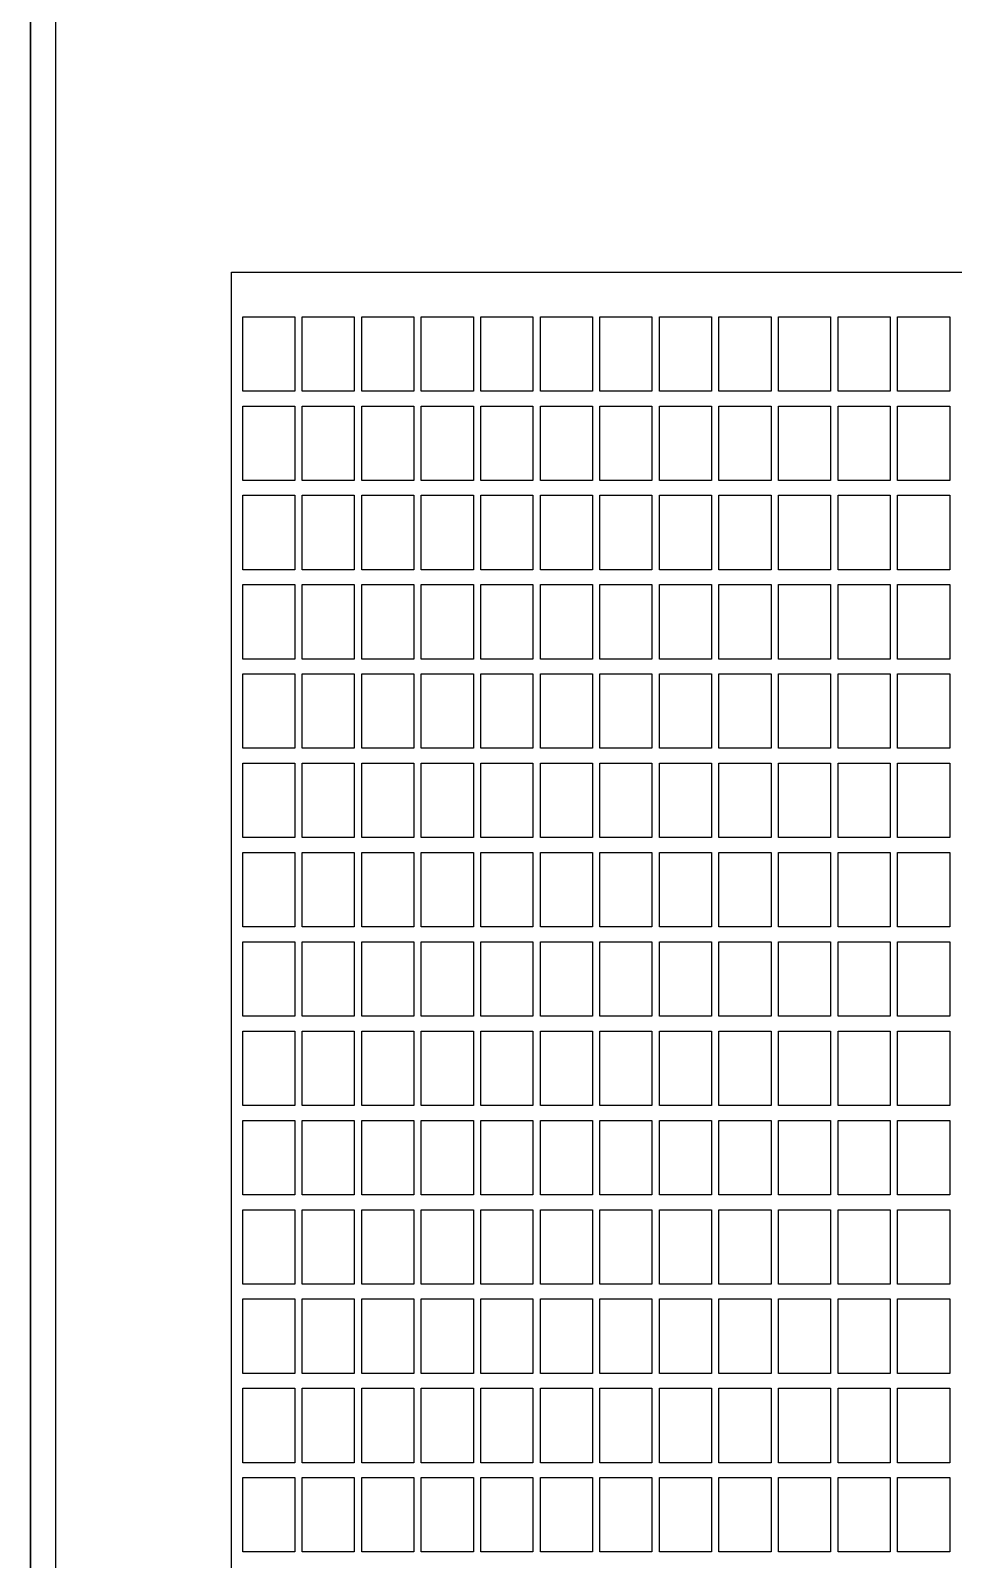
# Model space of a CAD drawing. Header units: inches. Extents: x 0 to 420, y 0 to 297.
# Drawn here: x 43.11 to 67.91, y 103.18 to 144.27 of the extents above; entities that cross this region are included whole.
import ezdxf
from ezdxf.lldxf.tags import DXFTag

# ---------------------------------------------------------------- set-up
doc = ezdxf.new("R2010")
doc.units = ezdxf.units.IN
doc.layers.add('Default', color=7, linetype='Continuous')
doc.layers.add('DV1_Default', color=7, linetype='Continuous')
tags = doc.linetypes.add('CENTER2', pattern=[1.125, 0.75, -0.125, 0.125, -0.125]).pattern_tags.tags
tags[10:11] = [DXFTag(74, 4), DXFTag(75, 0), DXFTag(340, '0'), DXFTag(46, 0.0), DXFTag(50, 0.0), DXFTag(44, 0.0), DXFTag(45, 0.0)]
tags[8:9] = [DXFTag(74, 4), DXFTag(75, 0), DXFTag(340, '0'), DXFTag(46, 0.0), DXFTag(50, 0.0), DXFTag(44, 0.0), DXFTag(45, 0.0)]
tags[6:7] = [DXFTag(74, 4), DXFTag(75, 0), DXFTag(340, '0'), DXFTag(46, 0.0), DXFTag(50, 0.0), DXFTag(44, 0.0), DXFTag(45, 0.0)]
tags[4:5] = [DXFTag(74, 4), DXFTag(75, 0), DXFTag(340, '0'), DXFTag(46, 0.0), DXFTag(50, 0.0), DXFTag(44, 0.0), DXFTag(45, 0.0)]

# ---------------------------------------------------------------- blocks, each defined once
blk = doc.blocks.new('SE')
at = {"layer": 'DV1_Default', "color": 7, "linetype": 'Continuous', "ltscale": 25.4}
for p, q in [((43.109, 238.376), (43.109, 63.096)), ((43.109, 238.376), (43.109, 63.096)), ((43.109, 238.376), (43.109, 63.096)), ((43.109, 238.376), (43.109, 63.096)), ((43.109, 238.376), (43.109, 63.096)), ((43.109, 238.376), (43.109, 79.096)), ((43.109, 63.096), (43.109, 238.376)), ((43.109, 238.376), (43.109, 63.096)), ((43.109, 238.376), (43.109, 63.096)), ((43.109, 238.376), (43.109, 63.096)), ((43.109, 238.376), (43.109, 63.096)), ((43.109, 238.376), (43.109, 63.096)), ((43.109, 238.376), (43.109, 63.096)), ((43.109, 238.376), (43.109, 79.096)), ((43.109, 63.096), (43.109, 238.376)), ((43.109, 238.376), (43.109, 63.096)), ((43.109, 63.096), (43.109, 238.376)), ((43.109, 63.096), (43.109, 238.376)), ((43.109, 63.096), (43.109, 238.376)), ((43.109, 238.376), (43.109, 63.096)), ((43.109, 238.376), (43.109, 63.096)), ((43.109, 238.376), (43.109, 63.096)), ((43.109, 238.376), (43.109, 79.096)), ((43.109, 63.096), (43.109, 238.376)), ((43.109, 238.376), (43.109, 63.096)), ((43.109, 63.096), (43.109, 238.376)), ((43.109, 63.096), (43.109, 222.376)), ((43.109, 63.096), (43.109, 222.376)), ((43.109, 63.096), (43.109, 222.376)), ((43.109, 63.096), (43.109, 222.376)), ((43.109, 63.096), (43.109, 222.376)), ((43.109, 63.096), (43.109, 222.376)), ((43.109, 63.096), (43.109, 222.376)), ((43.109, 63.096), (43.109, 222.376)), ((43.109, 63.096), (43.109, 222.376)), ((43.109, 63.096), (43.109, 222.376)), ((43.109, 63.096), (43.109, 222.376)), ((43.109, 63.096), (43.109, 222.376)), ((43.109, 63.096), (43.109, 222.376)), ((43.109, 63.096), (43.109, 222.376)), ((43.109, 63.096), (43.109, 222.376)), ((43.109, 63.096), (43.109, 222.376)), ((43.109, 63.096), (43.109, 222.376)), ((43.109, 63.096), (43.109, 222.376)), ((43.109, 63.096), (43.109, 222.376)), ((43.789, 68.136), (43.789, 217.336)), ((48.809, 136.576), (50.209, 136.576)), ((48.809, 134.576), (48.809, 136.576)), ((50.209, 136.576), (50.209, 134.576)), ((50.409, 136.576), (51.809, 136.576)), ((50.409, 134.576), (50.409, 136.576)), ((51.809, 136.576), (51.809, 134.576)), ((52.009, 136.576), (53.409, 136.576)), ((52.009, 134.576), (52.009, 136.576)), ((53.409, 136.576), (53.409, 134.576)), ((53.609, 136.576), (55.009, 136.576)), ((53.609, 134.576), (53.609, 136.576)), ((55.009, 136.576), (55.009, 134.576)), ((55.209, 136.576), (56.609, 136.576)), ((55.209, 134.576), (55.209, 136.576)), ((56.609, 136.576), (56.609, 134.576)), ((56.809, 136.576), (58.209, 136.576)), ((56.809, 134.576), (56.809, 136.576)), ((58.209, 136.576), (58.209, 134.576)), ((58.409, 136.576), (59.809, 136.576)), ((58.409, 134.576), (58.409, 136.576)), ((59.809, 136.576), (59.809, 134.576)), ((60.009, 136.576), (61.409, 136.576)), ((60.009, 134.576), (60.009, 136.576)), ((61.409, 136.576), (61.409, 134.576)), ((61.609, 136.576), (63.009, 136.576)), ((61.609, 134.576), (61.609, 136.576)), ((63.009, 136.576), (63.009, 134.576)), ((63.209, 136.576), (64.609, 136.576)), ((63.209, 134.576), (63.209, 136.576)), ((64.609, 136.576), (64.609, 134.576)), ((64.809, 136.576), (66.209, 136.576)), ((64.809, 134.576), (64.809, 136.576)), ((66.209, 136.576), (66.209, 134.576)), ((66.409, 136.576), (67.809, 136.576)), ((66.409, 134.576), (66.409, 136.576)), ((67.809, 136.576), (67.809, 134.576)), ((50.209, 134.576), (48.809, 134.576)), ((51.809, 134.576), (50.409, 134.576)), ((53.409, 134.576), (52.009, 134.576)), ((55.009, 134.576), (53.609, 134.576)), ((56.609, 134.576), (55.209, 134.576)), ((58.209, 134.576), (56.809, 134.576)), ((59.809, 134.576), (58.409, 134.576)), ((61.409, 134.576), (60.009, 134.576)), ((63.009, 134.576), (61.609, 134.576)), ((64.609, 134.576), (63.209, 134.576)), ((66.209, 134.576), (64.809, 134.576)), ((67.809, 134.576), (66.409, 134.576)), ((48.809, 134.176), (50.209, 134.176)), ((48.809, 132.176), (48.809, 134.176)), ((50.209, 134.176), (50.209, 132.176)), ((50.409, 134.176), (51.809, 134.176)), ((50.409, 132.176), (50.409, 134.176)), ((51.809, 134.176), (51.809, 132.176)), ((52.009, 134.176), (53.409, 134.176)), ((52.009, 132.176), (52.009, 134.176)), ((53.409, 134.176), (53.409, 132.176)), ((53.609, 134.176), (55.009, 134.176)), ((53.609, 132.176), (53.609, 134.176)), ((55.009, 134.176), (55.009, 132.176)), ((55.209, 134.176), (56.609, 134.176)), ((55.209, 132.176), (55.209, 134.176)), ((56.609, 134.176), (56.609, 132.176)), ((56.809, 134.176), (58.209, 134.176)), ((56.809, 132.176), (56.809, 134.176)), ((58.209, 134.176), (58.209, 132.176)), ((58.409, 134.176), (59.809, 134.176)), ((58.409, 132.176), (58.409, 134.176)), ((59.809, 134.176), (59.809, 132.176)), ((60.009, 134.176), (61.409, 134.176)), ((60.009, 132.176), (60.009, 134.176)), ((61.409, 134.176), (61.409, 132.176)), ((61.609, 134.176), (63.009, 134.176)), ((61.609, 132.176), (61.609, 134.176)), ((63.009, 134.176), (63.009, 132.176)), ((63.209, 134.176), (64.609, 134.176)), ((63.209, 132.176), (63.209, 134.176)), ((64.609, 134.176), (64.609, 132.176)), ((64.809, 134.176), (66.209, 134.176)), ((64.809, 132.176), (64.809, 134.176)), ((66.209, 134.176), (66.209, 132.176)), ((66.409, 134.176), (67.809, 134.176)), ((66.409, 132.176), (66.409, 134.176)), ((67.809, 134.176), (67.809, 132.176)), ((50.209, 132.176), (48.809, 132.176)), ((51.809, 132.176), (50.409, 132.176)), ((53.409, 132.176), (52.009, 132.176)), ((55.009, 132.176), (53.609, 132.176)), ((56.609, 132.176), (55.209, 132.176)), ((58.209, 132.176), (56.809, 132.176)), ((59.809, 132.176), (58.409, 132.176)), ((61.409, 132.176), (60.009, 132.176)), ((63.009, 132.176), (61.609, 132.176)), ((64.609, 132.176), (63.209, 132.176)), ((66.209, 132.176), (64.809, 132.176)), ((67.809, 132.176), (66.409, 132.176)), ((48.809, 131.776), (50.209, 131.776)), ((48.809, 129.776), (48.809, 131.776)), ((50.209, 131.776), (50.209, 129.776)), ((50.409, 131.776), (51.809, 131.776)), ((50.409, 129.776), (50.409, 131.776)), ((51.809, 131.776), (51.809, 129.776)), ((52.009, 131.776), (53.409, 131.776)), ((52.009, 129.776), (52.009, 131.776)), ((53.409, 131.776), (53.409, 129.776)), ((53.609, 131.776), (55.009, 131.776)), ((53.609, 129.776), (53.609, 131.776)), ((55.009, 131.776), (55.009, 129.776)), ((55.209, 131.776), (56.609, 131.776)), ((55.209, 129.776), (55.209, 131.776)), ((56.609, 131.776), (56.609, 129.776)), ((56.809, 131.776), (58.209, 131.776)), ((56.809, 129.776), (56.809, 131.776)), ((58.209, 131.776), (58.209, 129.776)), ((58.409, 131.776), (59.809, 131.776)), ((58.409, 129.776), (58.409, 131.776)), ((59.809, 131.776), (59.809, 129.776)), ((60.009, 131.776), (61.409, 131.776)), ((60.009, 129.776), (60.009, 131.776)), ((61.409, 131.776), (61.409, 129.776)), ((61.609, 131.776), (63.009, 131.776)), ((61.609, 129.776), (61.609, 131.776)), ((63.009, 131.776), (63.009, 129.776)), ((63.209, 131.776), (64.609, 131.776)), ((63.209, 129.776), (63.209, 131.776)), ((64.609, 131.776), (64.609, 129.776)), ((64.809, 131.776), (66.209, 131.776)), ((64.809, 129.776), (64.809, 131.776)), ((66.209, 131.776), (66.209, 129.776)), ((66.409, 131.776), (67.809, 131.776)), ((66.409, 129.776), (66.409, 131.776)), ((67.809, 131.776), (67.809, 129.776)), ((50.209, 129.776), (48.809, 129.776)), ((51.809, 129.776), (50.409, 129.776)), ((53.409, 129.776), (52.009, 129.776)), ((55.009, 129.776), (53.609, 129.776)), ((56.609, 129.776), (55.209, 129.776)), ((58.209, 129.776), (56.809, 129.776)), ((59.809, 129.776), (58.409, 129.776)), ((61.409, 129.776), (60.009, 129.776)), ((63.009, 129.776), (61.609, 129.776)), ((64.609, 129.776), (63.209, 129.776)), ((66.209, 129.776), (64.809, 129.776)), ((67.809, 129.776), (66.409, 129.776)), ((48.809, 129.376), (50.209, 129.376)), ((48.809, 127.376), (48.809, 129.376)), ((50.209, 129.376), (50.209, 127.376)), ((50.409, 129.376), (51.809, 129.376)), ((50.409, 127.376), (50.409, 129.376)), ((51.809, 129.376), (51.809, 127.376)), ((52.009, 129.376), (53.409, 129.376)), ((52.009, 127.376), (52.009, 129.376)), ((53.409, 129.376), (53.409, 127.376)), ((53.609, 129.376), (55.009, 129.376)), ((53.609, 127.376), (53.609, 129.376)), ((55.009, 129.376), (55.009, 127.376)), ((55.209, 129.376), (56.609, 129.376)), ((55.209, 127.376), (55.209, 129.376)), ((56.609, 129.376), (56.609, 127.376)), ((56.809, 129.376), (58.209, 129.376)), ((56.809, 127.376), (56.809, 129.376)), ((58.209, 129.376), (58.209, 127.376)), ((58.409, 129.376), (59.809, 129.376)), ((58.409, 127.376), (58.409, 129.376)), ((59.809, 129.376), (59.809, 127.376)), ((60.009, 129.376), (61.409, 129.376)), ((60.009, 127.376), (60.009, 129.376)), ((61.409, 129.376), (61.409, 127.376)), ((61.609, 129.376), (63.009, 129.376)), ((61.609, 127.376), (61.609, 129.376)), ((63.009, 129.376), (63.009, 127.376)), ((63.209, 129.376), (64.609, 129.376)), ((63.209, 127.376), (63.209, 129.376)), ((64.609, 129.376), (64.609, 127.376)), ((64.809, 129.376), (66.209, 129.376)), ((64.809, 127.376), (64.809, 129.376)), ((66.209, 129.376), (66.209, 127.376)), ((66.409, 129.376), (67.809, 129.376)), ((66.409, 127.376), (66.409, 129.376)), ((67.809, 129.376), (67.809, 127.376)), ((50.209, 127.376), (48.809, 127.376)), ((48.809, 126.976), (50.209, 126.976)), ((48.809, 124.976), (48.809, 126.976)), ((50.209, 126.976), (50.209, 124.976)), ((51.809, 127.376), (50.409, 127.376)), ((50.409, 126.976), (51.809, 126.976)), ((50.409, 124.976), (50.409, 126.976)), ((51.809, 126.976), (51.809, 124.976)), ((53.409, 127.376), (52.009, 127.376)), ((52.009, 126.976), (53.409, 126.976)), ((52.009, 124.976), (52.009, 126.976)), ((53.409, 126.976), (53.409, 124.976)), ((55.009, 127.376), (53.609, 127.376)), ((53.609, 126.976), (55.009, 126.976)), ((53.609, 124.976), (53.609, 126.976)), ((55.009, 126.976), (55.009, 124.976)), ((56.609, 127.376), (55.209, 127.376)), ((55.209, 126.976), (56.609, 126.976)), ((55.209, 124.976), (55.209, 126.976)), ((56.609, 126.976), (56.609, 124.976)), ((58.209, 127.376), (56.809, 127.376)), ((56.809, 126.976), (58.209, 126.976)), ((56.809, 124.976), (56.809, 126.976)), ((58.209, 126.976), (58.209, 124.976)), ((59.809, 127.376), (58.409, 127.376)), ((58.409, 126.976), (59.809, 126.976)), ((58.409, 124.976), (58.409, 126.976)), ((59.809, 126.976), (59.809, 124.976)), ((61.409, 127.376), (60.009, 127.376)), ((60.009, 126.976), (61.409, 126.976)), ((60.009, 124.976), (60.009, 126.976)), ((61.409, 126.976), (61.409, 124.976)), ((63.009, 127.376), (61.609, 127.376)), ((61.609, 126.976), (63.009, 126.976)), ((61.609, 124.976), (61.609, 126.976)), ((63.009, 126.976), (63.009, 124.976)), ((64.609, 127.376), (63.209, 127.376)), ((63.209, 126.976), (64.609, 126.976)), ((63.209, 124.976), (63.209, 126.976)), ((64.609, 126.976), (64.609, 124.976)), ((66.209, 127.376), (64.809, 127.376)), ((64.809, 126.976), (66.209, 126.976)), ((64.809, 124.976), (64.809, 126.976)), ((66.209, 126.976), (66.209, 124.976)), ((67.809, 127.376), (66.409, 127.376)), ((66.409, 126.976), (67.809, 126.976)), ((66.409, 124.976), (66.409, 126.976)), ((67.809, 126.976), (67.809, 124.976)), ((50.209, 124.976), (48.809, 124.976)), ((51.809, 124.976), (50.409, 124.976)), ((53.409, 124.976), (52.009, 124.976)), ((55.009, 124.976), (53.609, 124.976)), ((56.609, 124.976), (55.209, 124.976)), ((58.209, 124.976), (56.809, 124.976)), ((59.809, 124.976), (58.409, 124.976)), ((61.409, 124.976), (60.009, 124.976)), ((63.009, 124.976), (61.609, 124.976)), ((64.609, 124.976), (63.209, 124.976)), ((66.209, 124.976), (64.809, 124.976)), ((67.809, 124.976), (66.409, 124.976)), ((48.809, 124.576), (50.209, 124.576)), ((48.809, 122.576), (48.809, 124.576)), ((50.209, 124.576), (50.209, 122.576)), ((50.409, 124.576), (51.809, 124.576)), ((50.409, 122.576), (50.409, 124.576)), ((51.809, 124.576), (51.809, 122.576)), ((52.009, 124.576), (53.409, 124.576)), ((52.009, 122.576), (52.009, 124.576)), ((53.409, 124.576), (53.409, 122.576)), ((53.609, 124.576), (55.009, 124.576)), ((53.609, 122.576), (53.609, 124.576)), ((55.009, 124.576), (55.009, 122.576)), ((55.209, 124.576), (56.609, 124.576)), ((55.209, 122.576), (55.209, 124.576)), ((56.609, 124.576), (56.609, 122.576)), ((56.809, 124.576), (58.209, 124.576)), ((56.809, 122.576), (56.809, 124.576)), ((58.209, 124.576), (58.209, 122.576)), ((58.409, 124.576), (59.809, 124.576)), ((58.409, 122.576), (58.409, 124.576)), ((59.809, 124.576), (59.809, 122.576)), ((60.009, 124.576), (61.409, 124.576)), ((60.009, 122.576), (60.009, 124.576)), ((61.409, 124.576), (61.409, 122.576)), ((61.609, 124.576), (63.009, 124.576)), ((61.609, 122.576), (61.609, 124.576)), ((63.009, 124.576), (63.009, 122.576)), ((63.209, 124.576), (64.609, 124.576)), ((63.209, 122.576), (63.209, 124.576)), ((64.609, 124.576), (64.609, 122.576)), ((64.809, 124.576), (66.209, 124.576)), ((64.809, 122.576), (64.809, 124.576)), ((66.209, 124.576), (66.209, 122.576)), ((66.409, 124.576), (67.809, 124.576)), ((66.409, 122.576), (66.409, 124.576)), ((67.809, 124.576), (67.809, 122.576)), ((50.209, 122.576), (48.809, 122.576)), ((51.809, 122.576), (50.409, 122.576)), ((53.409, 122.576), (52.009, 122.576)), ((55.009, 122.576), (53.609, 122.576)), ((56.609, 122.576), (55.209, 122.576)), ((58.209, 122.576), (56.809, 122.576)), ((59.809, 122.576), (58.409, 122.576)), ((61.409, 122.576), (60.009, 122.576)), ((63.009, 122.576), (61.609, 122.576)), ((64.609, 122.576), (63.209, 122.576)), ((66.209, 122.576), (64.809, 122.576)), ((67.809, 122.576), (66.409, 122.576)), ((48.809, 122.176), (50.209, 122.176)), ((48.809, 120.176), (48.809, 122.176)), ((50.209, 122.176), (50.209, 120.176)), ((50.409, 122.176), (51.809, 122.176)), ((50.409, 120.176), (50.409, 122.176)), ((51.809, 122.176), (51.809, 120.176)), ((52.009, 122.176), (53.409, 122.176)), ((52.009, 120.176), (52.009, 122.176)), ((53.409, 122.176), (53.409, 120.176)), ((53.609, 122.176), (55.009, 122.176)), ((53.609, 120.176), (53.609, 122.176)), ((55.009, 122.176), (55.009, 120.176)), ((55.209, 122.176), (56.609, 122.176)), ((55.209, 120.176), (55.209, 122.176)), ((56.609, 122.176), (56.609, 120.176)), ((56.809, 122.176), (58.209, 122.176)), ((56.809, 120.176), (56.809, 122.176)), ((58.209, 122.176), (58.209, 120.176)), ((58.409, 122.176), (59.809, 122.176)), ((58.409, 120.176), (58.409, 122.176)), ((59.809, 122.176), (59.809, 120.176)), ((60.009, 122.176), (61.409, 122.176)), ((60.009, 120.176), (60.009, 122.176)), ((61.409, 122.176), (61.409, 120.176)), ((61.609, 122.176), (63.009, 122.176)), ((61.609, 120.176), (61.609, 122.176)), ((63.009, 122.176), (63.009, 120.176)), ((63.209, 122.176), (64.609, 122.176)), ((63.209, 120.176), (63.209, 122.176)), ((64.609, 122.176), (64.609, 120.176)), ((64.809, 122.176), (66.209, 122.176)), ((64.809, 120.176), (64.809, 122.176)), ((66.209, 122.176), (66.209, 120.176)), ((66.409, 122.176), (67.809, 122.176)), ((66.409, 120.176), (66.409, 122.176)), ((67.809, 122.176), (67.809, 120.176)), ((50.209, 120.176), (48.809, 120.176)), ((51.809, 120.176), (50.409, 120.176)), ((53.409, 120.176), (52.009, 120.176)), ((55.009, 120.176), (53.609, 120.176)), ((56.609, 120.176), (55.209, 120.176)), ((58.209, 120.176), (56.809, 120.176)), ((59.809, 120.176), (58.409, 120.176)), ((61.409, 120.176), (60.009, 120.176)), ((63.009, 120.176), (61.609, 120.176)), ((64.609, 120.176), (63.209, 120.176)), ((66.209, 120.176), (64.809, 120.176)), ((67.809, 120.176), (66.409, 120.176)), ((48.809, 119.776), (50.209, 119.776)), ((48.809, 117.776), (48.809, 119.776)), ((50.209, 119.776), (50.209, 117.776)), ((50.409, 119.776), (51.809, 119.776)), ((50.409, 117.776), (50.409, 119.776)), ((51.809, 119.776), (51.809, 117.776)), ((52.009, 119.776), (53.409, 119.776)), ((52.009, 117.776), (52.009, 119.776)), ((53.409, 119.776), (53.409, 117.776)), ((53.609, 119.776), (55.009, 119.776)), ((53.609, 117.776), (53.609, 119.776)), ((55.009, 119.776), (55.009, 117.776)), ((55.209, 119.776), (56.609, 119.776)), ((55.209, 117.776), (55.209, 119.776)), ((56.609, 119.776), (56.609, 117.776)), ((56.809, 119.776), (58.209, 119.776)), ((56.809, 117.776), (56.809, 119.776)), ((58.209, 119.776), (58.209, 117.776)), ((58.409, 119.776), (59.809, 119.776)), ((58.409, 117.776), (58.409, 119.776)), ((59.809, 119.776), (59.809, 117.776)), ((60.009, 119.776), (61.409, 119.776)), ((60.009, 117.776), (60.009, 119.776)), ((61.409, 119.776), (61.409, 117.776)), ((61.609, 119.776), (63.009, 119.776)), ((61.609, 117.776), (61.609, 119.776)), ((63.009, 119.776), (63.009, 117.776)), ((63.209, 119.776), (64.609, 119.776)), ((63.209, 117.776), (63.209, 119.776)), ((64.609, 119.776), (64.609, 117.776)), ((64.809, 119.776), (66.209, 119.776)), ((64.809, 117.776), (64.809, 119.776)), ((66.209, 119.776), (66.209, 117.776)), ((66.409, 119.776), (67.809, 119.776)), ((66.409, 117.776), (66.409, 119.776)), ((67.809, 119.776), (67.809, 117.776)), ((50.209, 117.776), (48.809, 117.776)), ((51.809, 117.776), (50.409, 117.776)), ((53.409, 117.776), (52.009, 117.776)), ((55.009, 117.776), (53.609, 117.776)), ((56.609, 117.776), (55.209, 117.776)), ((58.209, 117.776), (56.809, 117.776)), ((59.809, 117.776), (58.409, 117.776)), ((61.409, 117.776), (60.009, 117.776)), ((63.009, 117.776), (61.609, 117.776)), ((64.609, 117.776), (63.209, 117.776)), ((66.209, 117.776), (64.809, 117.776)), ((67.809, 117.776), (66.409, 117.776)), ((48.809, 117.376), (50.209, 117.376)), ((48.809, 115.376), (48.809, 117.376)), ((50.209, 117.376), (50.209, 115.376)), ((50.409, 117.376), (51.809, 117.376)), ((50.409, 115.376), (50.409, 117.376)), ((51.809, 117.376), (51.809, 115.376)), ((52.009, 117.376), (53.409, 117.376)), ((52.009, 115.376), (52.009, 117.376)), ((53.409, 117.376), (53.409, 115.376)), ((53.609, 117.376), (55.009, 117.376)), ((53.609, 115.376), (53.609, 117.376)), ((55.009, 117.376), (55.009, 115.376)), ((55.209, 117.376), (56.609, 117.376)), ((55.209, 115.376), (55.209, 117.376)), ((56.609, 117.376), (56.609, 115.376)), ((56.809, 117.376), (58.209, 117.376)), ((56.809, 115.376), (56.809, 117.376)), ((58.209, 117.376), (58.209, 115.376)), ((58.409, 117.376), (59.809, 117.376)), ((58.409, 115.376), (58.409, 117.376)), ((59.809, 117.376), (59.809, 115.376)), ((60.009, 117.376), (61.409, 117.376)), ((60.009, 115.376), (60.009, 117.376)), ((61.409, 117.376), (61.409, 115.376)), ((61.609, 117.376), (63.009, 117.376)), ((61.609, 115.376), (61.609, 117.376)), ((63.009, 117.376), (63.009, 115.376)), ((63.209, 117.376), (64.609, 117.376)), ((63.209, 115.376), (63.209, 117.376)), ((64.609, 117.376), (64.609, 115.376)), ((64.809, 117.376), (66.209, 117.376)), ((64.809, 115.376), (64.809, 117.376)), ((66.209, 117.376), (66.209, 115.376)), ((66.409, 117.376), (67.809, 117.376)), ((66.409, 115.376), (66.409, 117.376)), ((67.809, 117.376), (67.809, 115.376)), ((50.209, 115.376), (48.809, 115.376)), ((51.809, 115.376), (50.409, 115.376)), ((53.409, 115.376), (52.009, 115.376)), ((55.009, 115.376), (53.609, 115.376)), ((56.609, 115.376), (55.209, 115.376)), ((58.209, 115.376), (56.809, 115.376)), ((59.809, 115.376), (58.409, 115.376)), ((61.409, 115.376), (60.009, 115.376)), ((63.009, 115.376), (61.609, 115.376)), ((64.609, 115.376), (63.209, 115.376)), ((66.209, 115.376), (64.809, 115.376)), ((67.809, 115.376), (66.409, 115.376)), ((48.809, 114.976), (50.209, 114.976)), ((48.809, 112.976), (48.809, 114.976)), ((50.209, 114.976), (50.209, 112.976)), ((50.409, 114.976), (51.809, 114.976)), ((50.409, 112.976), (50.409, 114.976)), ((51.809, 114.976), (51.809, 112.976)), ((52.009, 114.976), (53.409, 114.976)), ((52.009, 112.976), (52.009, 114.976)), ((53.409, 114.976), (53.409, 112.976)), ((53.609, 114.976), (55.009, 114.976)), ((53.609, 112.976), (53.609, 114.976)), ((55.009, 114.976), (55.009, 112.976)), ((55.209, 114.976), (56.609, 114.976)), ((55.209, 112.976), (55.209, 114.976)), ((56.609, 114.976), (56.609, 112.976)), ((56.809, 114.976), (58.209, 114.976)), ((56.809, 112.976), (56.809, 114.976)), ((58.209, 114.976), (58.209, 112.976)), ((58.409, 114.976), (59.809, 114.976)), ((58.409, 112.976), (58.409, 114.976)), ((59.809, 114.976), (59.809, 112.976)), ((60.009, 114.976), (61.409, 114.976)), ((60.009, 112.976), (60.009, 114.976)), ((61.409, 114.976), (61.409, 112.976)), ((61.609, 114.976), (63.009, 114.976)), ((61.609, 112.976), (61.609, 114.976)), ((63.009, 114.976), (63.009, 112.976)), ((63.209, 114.976), (64.609, 114.976)), ((63.209, 112.976), (63.209, 114.976)), ((64.609, 114.976), (64.609, 112.976)), ((64.809, 114.976), (66.209, 114.976)), ((64.809, 112.976), (64.809, 114.976)), ((66.209, 114.976), (66.209, 112.976)), ((66.409, 114.976), (67.809, 114.976)), ((66.409, 112.976), (66.409, 114.976)), ((67.809, 114.976), (67.809, 112.976)), ((50.209, 112.976), (48.809, 112.976)), ((51.809, 112.976), (50.409, 112.976)), ((53.409, 112.976), (52.009, 112.976)), ((55.009, 112.976), (53.609, 112.976)), ((56.609, 112.976), (55.209, 112.976)), ((58.209, 112.976), (56.809, 112.976)), ((59.809, 112.976), (58.409, 112.976)), ((61.409, 112.976), (60.009, 112.976)), ((63.009, 112.976), (61.609, 112.976)), ((64.609, 112.976), (63.209, 112.976)), ((66.209, 112.976), (64.809, 112.976)), ((67.809, 112.976), (66.409, 112.976)), ((48.809, 112.576), (50.209, 112.576)), ((48.809, 110.576), (48.809, 112.576)), ((50.209, 112.576), (50.209, 110.576)), ((50.409, 112.576), (51.809, 112.576)), ((50.409, 110.576), (50.409, 112.576)), ((51.809, 112.576), (51.809, 110.576)), ((52.009, 112.576), (53.409, 112.576)), ((52.009, 110.576), (52.009, 112.576)), ((53.409, 112.576), (53.409, 110.576)), ((53.609, 112.576), (55.009, 112.576)), ((53.609, 110.576), (53.609, 112.576)), ((55.009, 112.576), (55.009, 110.576)), ((55.209, 112.576), (56.609, 112.576)), ((55.209, 110.576), (55.209, 112.576)), ((56.609, 112.576), (56.609, 110.576)), ((56.809, 112.576), (58.209, 112.576)), ((56.809, 110.576), (56.809, 112.576)), ((58.209, 112.576), (58.209, 110.576)), ((58.409, 112.576), (59.809, 112.576)), ((58.409, 110.576), (58.409, 112.576)), ((59.809, 112.576), (59.809, 110.576)), ((60.009, 112.576), (61.409, 112.576)), ((60.009, 110.576), (60.009, 112.576)), ((61.409, 112.576), (61.409, 110.576)), ((61.609, 112.576), (63.009, 112.576)), ((61.609, 110.576), (61.609, 112.576)), ((63.009, 112.576), (63.009, 110.576)), ((63.209, 112.576), (64.609, 112.576)), ((63.209, 110.576), (63.209, 112.576)), ((64.609, 112.576), (64.609, 110.576)), ((64.809, 112.576), (66.209, 112.576)), ((64.809, 110.576), (64.809, 112.576)), ((66.209, 112.576), (66.209, 110.576)), ((66.409, 112.576), (67.809, 112.576)), ((66.409, 110.576), (66.409, 112.576)), ((67.809, 112.576), (67.809, 110.576)), ((50.209, 110.576), (48.809, 110.576)), ((51.809, 110.576), (50.409, 110.576)), ((53.409, 110.576), (52.009, 110.576)), ((55.009, 110.576), (53.609, 110.576)), ((56.609, 110.576), (55.209, 110.576)), ((58.209, 110.576), (56.809, 110.576)), ((59.809, 110.576), (58.409, 110.576)), ((61.409, 110.576), (60.009, 110.576)), ((63.009, 110.576), (61.609, 110.576)), ((64.609, 110.576), (63.209, 110.576)), ((66.209, 110.576), (64.809, 110.576)), ((67.809, 110.576), (66.409, 110.576)), ((48.809, 110.176), (50.209, 110.176)), ((48.809, 108.176), (48.809, 110.176)), ((50.209, 110.176), (50.209, 108.176)), ((50.409, 110.176), (51.809, 110.176)), ((50.409, 108.176), (50.409, 110.176)), ((51.809, 110.176), (51.809, 108.176)), ((52.009, 110.176), (53.409, 110.176)), ((52.009, 108.176), (52.009, 110.176)), ((53.409, 110.176), (53.409, 108.176)), ((53.609, 110.176), (55.009, 110.176)), ((53.609, 108.176), (53.609, 110.176)), ((55.009, 110.176), (55.009, 108.176)), ((55.209, 110.176), (56.609, 110.176)), ((55.209, 108.176), (55.209, 110.176)), ((56.609, 110.176), (56.609, 108.176)), ((56.809, 110.176), (58.209, 110.176)), ((56.809, 108.176), (56.809, 110.176)), ((58.209, 110.176), (58.209, 108.176)), ((58.409, 110.176), (59.809, 110.176)), ((58.409, 108.176), (58.409, 110.176)), ((59.809, 110.176), (59.809, 108.176)), ((60.009, 110.176), (61.409, 110.176)), ((60.009, 108.176), (60.009, 110.176)), ((61.409, 110.176), (61.409, 108.176)), ((61.609, 110.176), (63.009, 110.176)), ((61.609, 108.176), (61.609, 110.176)), ((63.009, 110.176), (63.009, 108.176)), ((63.209, 110.176), (64.609, 110.176)), ((63.209, 108.176), (63.209, 110.176)), ((64.609, 110.176), (64.609, 108.176)), ((64.809, 110.176), (66.209, 110.176)), ((64.809, 108.176), (64.809, 110.176)), ((66.209, 110.176), (66.209, 108.176)), ((66.409, 110.176), (67.809, 110.176)), ((66.409, 108.176), (66.409, 110.176)), ((67.809, 110.176), (67.809, 108.176)), ((50.209, 108.176), (48.809, 108.176)), ((51.809, 108.176), (50.409, 108.176)), ((53.409, 108.176), (52.009, 108.176)), ((55.009, 108.176), (53.609, 108.176)), ((56.609, 108.176), (55.209, 108.176)), ((58.209, 108.176), (56.809, 108.176)), ((59.809, 108.176), (58.409, 108.176)), ((61.409, 108.176), (60.009, 108.176)), ((63.009, 108.176), (61.609, 108.176)), ((64.609, 108.176), (63.209, 108.176)), ((66.209, 108.176), (64.809, 108.176)), ((67.809, 108.176), (66.409, 108.176)), ((48.809, 107.776), (50.209, 107.776)), ((48.809, 105.776), (48.809, 107.776)), ((50.209, 107.776), (50.209, 105.776)), ((50.409, 107.776), (51.809, 107.776)), ((50.409, 105.776), (50.409, 107.776)), ((51.809, 107.776), (51.809, 105.776)), ((52.009, 107.776), (53.409, 107.776)), ((52.009, 105.776), (52.009, 107.776)), ((53.409, 107.776), (53.409, 105.776)), ((53.609, 107.776), (55.009, 107.776)), ((53.609, 105.776), (53.609, 107.776)), ((55.009, 107.776), (55.009, 105.776)), ((55.209, 107.776), (56.609, 107.776)), ((55.209, 105.776), (55.209, 107.776)), ((56.609, 107.776), (56.609, 105.776)), ((56.809, 107.776), (58.209, 107.776)), ((56.809, 105.776), (56.809, 107.776)), ((58.209, 107.776), (58.209, 105.776)), ((58.409, 107.776), (59.809, 107.776)), ((58.409, 105.776), (58.409, 107.776)), ((59.809, 107.776), (59.809, 105.776)), ((60.009, 107.776), (61.409, 107.776)), ((60.009, 105.776), (60.009, 107.776)), ((61.409, 107.776), (61.409, 105.776)), ((61.609, 107.776), (63.009, 107.776)), ((61.609, 105.776), (61.609, 107.776)), ((63.009, 107.776), (63.009, 105.776)), ((63.209, 107.776), (64.609, 107.776)), ((63.209, 105.776), (63.209, 107.776)), ((64.609, 107.776), (64.609, 105.776)), ((64.809, 107.776), (66.209, 107.776)), ((64.809, 105.776), (64.809, 107.776)), ((66.209, 107.776), (66.209, 105.776)), ((66.409, 107.776), (67.809, 107.776)), ((66.409, 105.776), (66.409, 107.776)), ((67.809, 107.776), (67.809, 105.776)), ((50.209, 105.776), (48.809, 105.776)), ((51.809, 105.776), (50.409, 105.776)), ((53.409, 105.776), (52.009, 105.776)), ((55.009, 105.776), (53.609, 105.776)), ((56.609, 105.776), (55.209, 105.776)), ((58.209, 105.776), (56.809, 105.776)), ((59.809, 105.776), (58.409, 105.776)), ((61.409, 105.776), (60.009, 105.776)), ((63.009, 105.776), (61.609, 105.776)), ((64.609, 105.776), (63.209, 105.776)), ((66.209, 105.776), (64.809, 105.776)), ((67.809, 105.776), (66.409, 105.776)), ((48.809, 105.376), (50.209, 105.376)), ((48.809, 103.376), (48.809, 105.376)), ((50.209, 105.376), (50.209, 103.376)), ((50.409, 105.376), (51.809, 105.376)), ((50.409, 103.376), (50.409, 105.376)), ((51.809, 105.376), (51.809, 103.376)), ((52.009, 105.376), (53.409, 105.376)), ((52.009, 103.376), (52.009, 105.376)), ((53.409, 105.376), (53.409, 103.376)), ((53.609, 105.376), (55.009, 105.376)), ((53.609, 103.376), (53.609, 105.376)), ((55.009, 105.376), (55.009, 103.376)), ((55.209, 105.376), (56.609, 105.376)), ((55.209, 103.376), (55.209, 105.376)), ((56.609, 105.376), (56.609, 103.376)), ((56.809, 105.376), (58.209, 105.376)), ((56.809, 103.376), (56.809, 105.376)), ((58.209, 105.376), (58.209, 103.376)), ((58.409, 105.376), (59.809, 105.376)), ((58.409, 103.376), (58.409, 105.376)), ((59.809, 105.376), (59.809, 103.376)), ((60.009, 105.376), (61.409, 105.376)), ((60.009, 103.376), (60.009, 105.376)), ((61.409, 105.376), (61.409, 103.376)), ((61.609, 105.376), (63.009, 105.376)), ((61.609, 103.376), (61.609, 105.376)), ((63.009, 105.376), (63.009, 103.376)), ((63.209, 105.376), (64.609, 105.376)), ((63.209, 103.376), (63.209, 105.376)), ((64.609, 105.376), (64.609, 103.376)), ((64.809, 105.376), (66.209, 105.376)), ((64.809, 103.376), (64.809, 105.376)), ((66.209, 105.376), (66.209, 103.376)), ((66.409, 105.376), (67.809, 105.376)), ((66.409, 103.376), (66.409, 105.376)), ((67.809, 105.376), (67.809, 103.376)), ((50.209, 103.376), (48.809, 103.376)), ((51.809, 103.376), (50.409, 103.376)), ((53.409, 103.376), (52.009, 103.376)), ((55.009, 103.376), (53.609, 103.376)), ((56.609, 103.376), (55.209, 103.376)), ((58.209, 103.376), (56.809, 103.376)), ((59.809, 103.376), (58.409, 103.376)), ((61.409, 103.376), (60.009, 103.376)), ((63.009, 103.376), (61.609, 103.376)), ((64.609, 103.376), (63.209, 103.376)), ((66.209, 103.376), (64.809, 103.376)), ((67.809, 103.376), (66.409, 103.376))]:
    blk.add_line(p, q, dxfattribs=at)
at = {"layer": 'DV1_Default', "color": 7, "linetype": 'CENTER2', "ltscale": 25.4}
for p, q in [((48.509, 78.176), (48.509, 137.776)), ((48.509, 137.776), (85.709, 137.776))]:
    blk.add_line(p, q, dxfattribs=at)

msp = doc.modelspace()

# ---------------------------------------------------------------- block references
at = {"layer": 'Default'}
msp.add_blockref('SE', (0, 0), dxfattribs=at)

doc.saveas('drawing.dxf')
